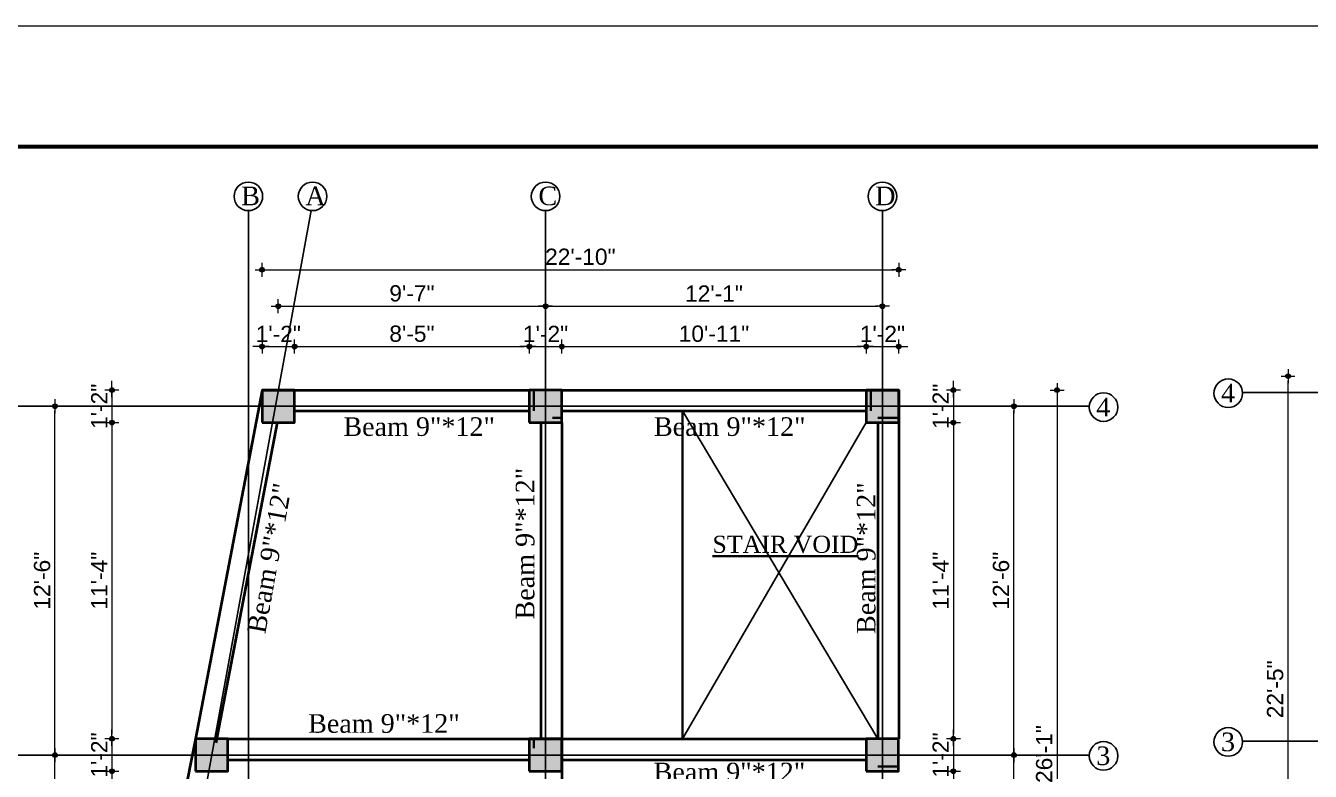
# Model space of a CAD drawing. Header units: inches. Extents: x -12073856 to 12321241, y -1226296 to 1319224.
# Drawn here: x 122083 to 122635, y 46173 to 46494 of the extents above; entities that cross this region are included whole.
import ezdxf
from ezdxf.enums import TextEntityAlignment as Align

# ---------------------------------------------------------------- set-up
doc = ezdxf.new("R2010")
doc.units = ezdxf.units.IN
doc.header["$MEASUREMENT"] = 0
doc.header["$PDMODE"] = 35
doc.linetypes.add('CONTINU', pattern=[0])
for name, color, linetype, lineweight in [('1', 7, 'Continuous', 13), ('BORDER', 7, 'Continuous', 60), ('Break Line', 125, 'CONTINU', 15), ('Column', 181, 'Continuous', 40), ('Hatch', 9, 'Continuous', 9), ('Toilet', 7, 'Continuous', 25), ('WALL SEC', 2, 'Continuous', 35), ('Walls', 11, 'Continuous', 35), ('Window', 3, 'Continuous', 0)]:
    doc.layers.add(name, color=color, linetype=linetype, lineweight=lineweight)
doc.styles.add('ordinary', font='times.ttf')
doc.styles.add('ramon', font='arial.ttf')
doc.dimstyles.new('S8', dxfattribs={"dimtxt": 7, "dimasz": 2, "dimexe": 6, "dimexo": 18, "dimgap": 1.9375, "dimtad": 1, "dimdec": 1, "dimzin": 3, "dimdsep": 46, "dimlunit": 4, "dimtxsty": 'ramon', "dimblk": 'dot 2', "dimcen": 0.09375, "dimse1": 1, "dimse2": 1, "dimclrd": 1, "dimclre": 1, "dimclrt": 256, "dimadec": 0, "dimazin": 0, "dimtfac": 0.75, "dimtdec": 1, "dimtix": 1, "dimtmove": 1, "dimatfit": 3, "dimldrblk": 'DOT', "dimfxl": 1, "dimtolj": 1, "dimtzin": 0, "dimlwd": 9, "dimlwe": 9, "dimarcsym": 0})

# ---------------------------------------------------------------- blocks, each defined once
blk = doc.blocks.new('colm')
at = {"layer": 'Hatch'}
h = blk.add_hatch(color=256, dxfattribs=at)
h.dxf.hatch_style = 1
h.paths.add_polyline_path([(66705.71, 8319.73), (66705.71, 8307.73), (66717.71, 8307.73), (66717.71, 8319.73)])
at = {"layer": 'Column'}
blk.add_lwpolyline([(66705.71, 8307.73), (66717.71, 8307.73), (66717.71, 8319.73), (66705.71, 8319.73)], close=True, dxfattribs=at)
blk = doc.blocks.new('dot1')
at = {"layer": 'Hatch'}
h = blk.add_hatch(color=256, dxfattribs=at)
edge = h.paths.add_edge_path()
edge.add_arc((0, 0), 1, 0, 360)
for p, q in [((3, 0), (-3, 0)), ((0, 3), (0, -3))]:
    blk.add_line(p, q, dxfattribs=at)
blk.add_circle((0, 0), 1, dxfattribs=at)
blk = doc.blocks.new('dot 2')
at = {"layer": 'Hatch', "xscale": 0.5, "yscale": 0.5, "zscale": 0.5}
blk.add_blockref('dot1', (0, 0), dxfattribs=at)
blk = doc.blocks.new('*D1075')
at = {"layer": 'Defpoints', "color": 0, "transparency": 16777216}
for p in [(122198.3, 46355.71), (122184.3, 46337.03), (122198.3, 46337.03)]:
    blk.add_point(p, dxfattribs=at)
at = {"layer": 'Toilet', "color": 1, "lineweight": 9, "transparency": 16777216}
for p, q in [((122182.3, 46355.71), (122180.3, 46355.71)), ((122184.3, 46355.71), (122198.3, 46355.71)), ((122200.3, 46355.71), (122202.3, 46355.71))]:
    blk.add_line(p, q, dxfattribs=at)
at = {"layer": 'Toilet', "color": 1, "lineweight": 9, "transparency": 16777216, "xscale": 2, "yscale": 2, "zscale": 2}
blk.add_blockref('dot 2', (122184.3, 46355.71), dxfattribs=at)
at = {"layer": 'Toilet', "color": 1, "lineweight": 9, "transparency": 16777216, "xscale": 2, "yscale": 2, "zscale": 2, "rotation": 180}
blk.add_blockref('dot 2', (122198.3, 46355.71), dxfattribs=at)
at = {"layer": 'Toilet', "transparency": 16777216, "insert": (122191.3, 46361.16), "char_height": 7, "attachment_point": 5, "style": 'ramon'}
blk.add_mtext('\\A1;1\'-2"', dxfattribs=at)
blk = doc.blocks.new('_Dot')
at = {"color": 0, "lineweight": -2}
blk.add_line((-0.5, 0), (-1, 0), dxfattribs=at)
at = {"color": 0, "const_width": 0.5}
blk.add_lwpolyline([(-0.25, 0, 1), (0.25, 0, 1)], format="xyb", close=True, dxfattribs=at)
blk = doc.blocks.new('*D1076')
at = {"layer": 'Defpoints', "color": 0, "transparency": 16777216}
for p in [(122299.3, 46355.71), (122198.3, 46337.03), (122299.3, 46337.03)]:
    blk.add_point(p, dxfattribs=at)
at = {"layer": 'Toilet', "color": 1, "lineweight": 9, "transparency": 16777216}
blk.add_line((122200.3, 46355.71), (122297.3, 46355.71), dxfattribs=at)
at = {"layer": 'Toilet', "color": 1, "lineweight": 9, "transparency": 16777216, "xscale": 2, "yscale": 2, "zscale": 2, "rotation": 180}
blk.add_blockref('dot 2', (122198.3, 46355.71), dxfattribs=at)
at = {"layer": 'Toilet', "color": 1, "lineweight": 9, "transparency": 16777216, "xscale": 2, "yscale": 2, "zscale": 2}
blk.add_blockref('dot 2', (122299.3, 46355.71), dxfattribs=at)
at = {"layer": 'Toilet', "transparency": 16777216, "insert": (122248.8, 46361.22), "char_height": 7, "attachment_point": 5, "style": 'ramon'}
blk.add_mtext('\\A1;8\'-5"', dxfattribs=at)
blk = doc.blocks.new('*D1077')
at = {"layer": 'Defpoints', "color": 0, "transparency": 16777216}
for p in [(122313.3, 46355.71), (122299.3, 46337.03), (122313.3, 46337.03)]:
    blk.add_point(p, dxfattribs=at)
at = {"layer": 'Toilet', "color": 1, "lineweight": 9, "transparency": 16777216}
for p, q in [((122297.3, 46355.71), (122295.3, 46355.71)), ((122299.3, 46355.71), (122313.3, 46355.71)), ((122315.3, 46355.71), (122317.3, 46355.71))]:
    blk.add_line(p, q, dxfattribs=at)
at = {"layer": 'Toilet', "color": 1, "lineweight": 9, "transparency": 16777216, "xscale": 2, "yscale": 2, "zscale": 2}
blk.add_blockref('dot 2', (122299.3, 46355.71), dxfattribs=at)
at = {"layer": 'Toilet', "color": 1, "lineweight": 9, "transparency": 16777216, "xscale": 2, "yscale": 2, "zscale": 2, "rotation": 180}
blk.add_blockref('dot 2', (122313.3, 46355.71), dxfattribs=at)
at = {"layer": 'Toilet', "transparency": 16777216, "insert": (122306.3, 46361.16), "char_height": 7, "attachment_point": 5, "style": 'ramon'}
blk.add_mtext('\\A1;1\'-2"', dxfattribs=at)
blk = doc.blocks.new('*D1078')
at = {"layer": 'Defpoints', "color": 0, "transparency": 16777216}
for p in [(122444.25, 46355.71), (122313.3, 46337.03), (122444.25, 46337.03)]:
    blk.add_point(p, dxfattribs=at)
at = {"layer": 'Toilet', "color": 1, "lineweight": 9, "transparency": 16777216}
blk.add_line((122315.3, 46355.71), (122442.25, 46355.71), dxfattribs=at)
at = {"layer": 'Toilet', "color": 1, "lineweight": 9, "transparency": 16777216, "xscale": 2, "yscale": 2, "zscale": 2, "rotation": 180}
blk.add_blockref('dot 2', (122313.3, 46355.71), dxfattribs=at)
at = {"layer": 'Toilet', "color": 1, "lineweight": 9, "transparency": 16777216, "xscale": 2, "yscale": 2, "zscale": 2}
blk.add_blockref('dot 2', (122444.25, 46355.71), dxfattribs=at)
at = {"layer": 'Toilet', "transparency": 16777216, "insert": (122378.77, 46361.22), "char_height": 7, "attachment_point": 5, "style": 'ramon'}
blk.add_mtext('\\A1;10\'-11"', dxfattribs=at)
blk = doc.blocks.new('*D1079')
at = {"layer": 'Defpoints', "color": 0, "transparency": 16777216}
for p in [(122458.25, 46355.71), (122444.25, 46337.03), (122458.25, 46337.03)]:
    blk.add_point(p, dxfattribs=at)
at = {"layer": 'Toilet', "color": 1, "lineweight": 9, "transparency": 16777216}
for p, q in [((122442.25, 46355.71), (122440.25, 46355.71)), ((122444.25, 46355.71), (122458.25, 46355.71)), ((122460.25, 46355.71), (122462.25, 46355.71))]:
    blk.add_line(p, q, dxfattribs=at)
at = {"layer": 'Toilet', "color": 1, "lineweight": 9, "transparency": 16777216, "xscale": 2, "yscale": 2, "zscale": 2}
blk.add_blockref('dot 2', (122444.25, 46355.71), dxfattribs=at)
at = {"layer": 'Toilet', "color": 1, "lineweight": 9, "transparency": 16777216, "xscale": 2, "yscale": 2, "zscale": 2, "rotation": 180}
blk.add_blockref('dot 2', (122458.25, 46355.71), dxfattribs=at)
at = {"layer": 'Toilet', "transparency": 16777216, "insert": (122451.25, 46361.16), "char_height": 7, "attachment_point": 5, "style": 'ramon'}
blk.add_mtext('\\A1;1\'-2"', dxfattribs=at)
blk = doc.blocks.new('*D1080')
at = {"layer": 'Defpoints', "color": 0, "transparency": 16777216}
for p in [(122306.3, 46373.07), (122191.3, 46337.03), (122306.3, 46337.03)]:
    blk.add_point(p, dxfattribs=at)
at = {"layer": 'Toilet', "color": 1, "lineweight": 9, "transparency": 16777216}
blk.add_line((122193.3, 46373.07), (122304.3, 46373.07), dxfattribs=at)
at = {"layer": 'Toilet', "color": 1, "lineweight": 9, "transparency": 16777216, "xscale": 2, "yscale": 2, "zscale": 2, "rotation": 180}
blk.add_blockref('dot 2', (122191.3, 46373.07), dxfattribs=at)
at = {"layer": 'Toilet', "color": 1, "lineweight": 9, "transparency": 16777216, "xscale": 2, "yscale": 2, "zscale": 2}
blk.add_blockref('dot 2', (122306.3, 46373.07), dxfattribs=at)
at = {"layer": 'Toilet', "transparency": 16777216, "insert": (122248.8, 46378.58), "char_height": 7, "attachment_point": 5, "style": 'ramon'}
blk.add_mtext('\\A1;9\'-7"', dxfattribs=at)
blk = doc.blocks.new('*D1081')
at = {"layer": 'Defpoints', "color": 0, "transparency": 16777216}
for p in [(122451.25, 46373.07), (122306.3, 46337.03), (122451.25, 46337.03)]:
    blk.add_point(p, dxfattribs=at)
at = {"layer": 'Toilet', "color": 1, "lineweight": 9, "transparency": 16777216}
blk.add_line((122308.3, 46373.07), (122449.25, 46373.07), dxfattribs=at)
at = {"layer": 'Toilet', "color": 1, "lineweight": 9, "transparency": 16777216, "xscale": 2, "yscale": 2, "zscale": 2, "rotation": 180}
blk.add_blockref('dot 2', (122306.3, 46373.07), dxfattribs=at)
at = {"layer": 'Toilet', "color": 1, "lineweight": 9, "transparency": 16777216, "xscale": 2, "yscale": 2, "zscale": 2}
blk.add_blockref('dot 2', (122451.25, 46373.07), dxfattribs=at)
at = {"layer": 'Toilet', "transparency": 16777216, "insert": (122378.77, 46378.53), "char_height": 7, "attachment_point": 5, "style": 'ramon'}
blk.add_mtext('\\A1;12\'-1"', dxfattribs=at)
blk = doc.blocks.new('*D1082')
at = {"layer": 'Defpoints', "color": 0, "transparency": 16777216}
for p in [(122458.25, 46388.79), (122184.3, 46337.03), (122458.25, 46337.03)]:
    blk.add_point(p, dxfattribs=at)
at = {"layer": 'Toilet', "color": 1, "lineweight": 9, "transparency": 16777216}
blk.add_line((122186.3, 46388.79), (122456.25, 46388.79), dxfattribs=at)
at = {"layer": 'Toilet', "color": 1, "lineweight": 9, "transparency": 16777216, "xscale": 2, "yscale": 2, "zscale": 2, "rotation": 180}
blk.add_blockref('dot 2', (122184.3, 46388.79), dxfattribs=at)
at = {"layer": 'Toilet', "color": 1, "lineweight": 9, "transparency": 16777216, "xscale": 2, "yscale": 2, "zscale": 2}
blk.add_blockref('dot 2', (122458.25, 46388.79), dxfattribs=at)
at = {"layer": 'Toilet', "transparency": 16777216, "insert": (122321.27, 46394.31), "char_height": 7, "attachment_point": 5, "style": 'ramon'}
blk.add_mtext('\\A1;22\'-10"', dxfattribs=at)
blk = doc.blocks.new('*D1083')
at = {"layer": 'Defpoints', "color": 0, "transparency": 16777216}
for p in [(122458.25, 46337.03), (122458.25, 46323.03), (122481.77, 46323.03)]:
    blk.add_point(p, dxfattribs=at)
at = {"layer": 'Toilet', "color": 1, "lineweight": 9, "transparency": 16777216}
for p, q in [((122481.77, 46339.03), (122481.77, 46341.03)), ((122481.77, 46337.03), (122481.77, 46323.03)), ((122481.77, 46321.03), (122481.77, 46319.03))]:
    blk.add_line(p, q, dxfattribs=at)
at = {"layer": 'Toilet', "color": 1, "lineweight": 9, "transparency": 16777216, "xscale": 2, "yscale": 2, "zscale": 2}
for p, rotation in [((122481.77, 46337.03), 270), ((122481.77, 46323.03), 90)]:
    blk.add_blockref('dot 2', p, dxfattribs=dict(at, rotation=rotation))
at = {"layer": 'Toilet', "transparency": 16777216, "insert": (122476.32, 46330.03), "char_height": 7, "attachment_point": 5, "rotation": 90, "style": 'ramon'}
blk.add_mtext('\\A1;1\'-2"', dxfattribs=at)
blk = doc.blocks.new('*D1462')
at = {"layer": 'Defpoints', "color": 0, "transparency": 16777216}
for p in [(122458.25, 46323.03), (122458.25, 46187.03), (122481.77, 46187.03)]:
    blk.add_point(p, dxfattribs=at)
at = {"layer": 'Toilet', "color": 1, "lineweight": 9, "transparency": 16777216}
blk.add_line((122481.77, 46321.03), (122481.77, 46189.03), dxfattribs=at)
at = {"layer": 'Toilet', "color": 1, "lineweight": 9, "transparency": 16777216, "xscale": 2, "yscale": 2, "zscale": 2}
for p, rotation in [((122481.77, 46323.03), 90), ((122481.77, 46187.03), 270)]:
    blk.add_blockref('dot 2', p, dxfattribs=dict(at, rotation=rotation))
at = {"layer": 'Toilet', "transparency": 16777216, "insert": (122476.32, 46255.03), "char_height": 7, "attachment_point": 5, "rotation": 90, "style": 'ramon'}
blk.add_mtext('\\A1;11\'-4"', dxfattribs=at)
blk = doc.blocks.new('*D1463')
at = {"layer": 'Defpoints', "color": 0, "transparency": 16777216}
for p in [(122458.25, 46187.03), (122458.19, 46173.03), (122481.77, 46173.03)]:
    blk.add_point(p, dxfattribs=at)
at = {"layer": 'Toilet', "color": 1, "lineweight": 9, "transparency": 16777216}
for p, q in [((122481.77, 46189.03), (122481.77, 46191.03)), ((122481.77, 46187.03), (122481.77, 46173.03)), ((122481.77, 46171.03), (122481.77, 46169.03))]:
    blk.add_line(p, q, dxfattribs=at)
at = {"layer": 'Toilet', "color": 1, "lineweight": 9, "transparency": 16777216, "xscale": 2, "yscale": 2, "zscale": 2}
for p, rotation in [((122481.77, 46187.03), 270), ((122481.77, 46173.03), 90)]:
    blk.add_blockref('dot 2', p, dxfattribs=dict(at, rotation=rotation))
at = {"layer": 'Toilet', "transparency": 16777216, "insert": (122476.32, 46180.03), "char_height": 7, "attachment_point": 5, "rotation": 90, "style": 'ramon'}
blk.add_mtext('\\A1;1\'-2"', dxfattribs=at)
blk = doc.blocks.new('*D1084')
at = {"layer": 'Defpoints', "color": 0, "transparency": 16777216}
for p in [(122458.19, 46173.03), (122458.19, 46037.9), (122481.77, 46037.9)]:
    blk.add_point(p, dxfattribs=at)
at = {"layer": 'Toilet', "color": 1, "lineweight": 9, "transparency": 16777216}
blk.add_line((122481.77, 46171.03), (122481.77, 46039.9), dxfattribs=at)
at = {"layer": 'Toilet', "color": 1, "lineweight": 9, "transparency": 16777216, "xscale": 2, "yscale": 2, "zscale": 2}
for p, rotation in [((122481.77, 46173.03), 90), ((122481.77, 46037.9), 270)]:
    blk.add_blockref('dot 2', p, dxfattribs=dict(at, rotation=rotation))
at = {"layer": 'Toilet', "transparency": 16777216, "insert": (122476.26, 46105.46), "char_height": 7, "attachment_point": 5, "rotation": 90, "style": 'ramon'}
blk.add_mtext('\\A1;11\'-3"', dxfattribs=at)
blk = doc.blocks.new('*D1086')
at = {"layer": 'Defpoints', "color": 0, "transparency": 16777216}
for p in [(122458.19, 46180.03), (122507.82, 46180.03), (122458.19, 46030.9)]:
    blk.add_point(p, dxfattribs=at)
at = {"layer": 'Toilet', "color": 1, "lineweight": 9, "transparency": 16777216}
blk.add_line((122507.82, 46032.9), (122507.82, 46178.03), dxfattribs=at)
at = {"layer": 'Toilet', "color": 1, "lineweight": 9, "transparency": 16777216, "xscale": 2, "yscale": 2, "zscale": 2}
for p, rotation in [((122507.82, 46180.03), 90), ((122507.82, 46030.9), 270)]:
    blk.add_blockref('dot 2', p, dxfattribs=dict(at, rotation=rotation))
at = {"layer": 'Toilet', "transparency": 16777216, "insert": (122502.3, 46105.46), "char_height": 7, "attachment_point": 5, "rotation": 90, "style": 'ramon'}
blk.add_mtext('\\A1;12\'-5"', dxfattribs=at)
blk = doc.blocks.new('*D1087')
at = {"layer": 'Defpoints', "color": 0, "transparency": 16777216}
for p in [(122458.25, 46330.03), (122507.82, 46330.03), (122458.19, 46180.03)]:
    blk.add_point(p, dxfattribs=at)
at = {"layer": 'Toilet', "color": 1, "lineweight": 9, "transparency": 16777216}
blk.add_line((122507.82, 46182.03), (122507.82, 46328.03), dxfattribs=at)
at = {"layer": 'Toilet', "color": 1, "lineweight": 9, "transparency": 16777216, "xscale": 2, "yscale": 2, "zscale": 2}
for p, rotation in [((122507.82, 46330.03), 90), ((122507.82, 46180.03), 270)]:
    blk.add_blockref('dot 2', p, dxfattribs=dict(at, rotation=rotation))
at = {"layer": 'Toilet', "transparency": 16777216, "insert": (122502.3, 46255.03), "char_height": 7, "attachment_point": 5, "rotation": 90, "style": 'ramon'}
blk.add_mtext('\\A1;12\'-6"', dxfattribs=at)
blk = doc.blocks.new('*D1088')
at = {"layer": 'Defpoints', "color": 0, "transparency": 16777216}
for p in [(122458.25, 46337.03), (122458.25, 46023.9), (122526.38, 46023.9)]:
    blk.add_point(p, dxfattribs=at)
at = {"layer": 'Toilet', "color": 1, "lineweight": 9, "transparency": 16777216}
blk.add_line((122526.38, 46335.03), (122526.38, 46025.9), dxfattribs=at)
at = {"layer": 'Toilet', "color": 1, "lineweight": 9, "transparency": 16777216, "xscale": 2, "yscale": 2, "zscale": 2}
for p, rotation in [((122526.38, 46337.03), 90), ((122526.38, 46023.9), 270)]:
    blk.add_blockref('dot 2', p, dxfattribs=dict(at, rotation=rotation))
at = {"layer": 'Toilet', "transparency": 16777216, "insert": (122520.87, 46180.46), "char_height": 7, "attachment_point": 5, "rotation": 90, "style": 'ramon'}
blk.add_mtext('\\A1;26\'-1"', dxfattribs=at)
blk = doc.blocks.new('*D1097')
at = {"layer": 'Defpoints', "color": 0, "transparency": 16777216}
for p in [(122184.3, 46337.03), (122119.71, 46323.03), (122184.3, 46323.03)]:
    blk.add_point(p, dxfattribs=at)
at = {"layer": 'Toilet', "color": 1, "lineweight": 9, "transparency": 16777216}
for p, q in [((122119.71, 46339.03), (122119.71, 46341.03)), ((122119.71, 46337.03), (122119.71, 46323.03)), ((122119.71, 46321.03), (122119.71, 46319.03))]:
    blk.add_line(p, q, dxfattribs=at)
at = {"layer": 'Toilet', "color": 1, "lineweight": 9, "transparency": 16777216, "xscale": 2, "yscale": 2, "zscale": 2}
for p, rotation in [((122119.71, 46337.03), 270), ((122119.71, 46323.03), 90)]:
    blk.add_blockref('dot 2', p, dxfattribs=dict(at, rotation=rotation))
at = {"layer": 'Toilet', "transparency": 16777216, "insert": (122114.26, 46330.03), "char_height": 7, "attachment_point": 5, "rotation": 90, "style": 'ramon'}
blk.add_mtext('\\A1;1\'-2"', dxfattribs=at)
blk = doc.blocks.new('*D1098')
at = {"layer": 'Defpoints', "color": 0, "transparency": 16777216}
for p in [(122184.3, 46323.03), (122119.71, 46187.03), (122155.61, 46187.03)]:
    blk.add_point(p, dxfattribs=at)
at = {"layer": 'Toilet', "color": 1, "lineweight": 9, "transparency": 16777216}
blk.add_line((122119.71, 46321.03), (122119.71, 46189.03), dxfattribs=at)
at = {"layer": 'Toilet', "color": 1, "lineweight": 9, "transparency": 16777216, "xscale": 2, "yscale": 2, "zscale": 2}
for p, rotation in [((122119.71, 46323.03), 90), ((122119.71, 46187.03), 270)]:
    blk.add_blockref('dot 2', p, dxfattribs=dict(at, rotation=rotation))
at = {"layer": 'Toilet', "transparency": 16777216, "insert": (122114.26, 46255.03), "char_height": 7, "attachment_point": 5, "rotation": 90, "style": 'ramon'}
blk.add_mtext('\\A1;11\'-4"', dxfattribs=at)
blk = doc.blocks.new('*D1099')
at = {"layer": 'Defpoints', "color": 0, "transparency": 16777216}
for p in [(122155.61, 46187.03), (122119.71, 46173.03), (122155.61, 46173.03)]:
    blk.add_point(p, dxfattribs=at)
at = {"layer": 'Toilet', "color": 1, "lineweight": 9, "transparency": 16777216}
for p, q in [((122119.71, 46189.03), (122119.71, 46191.03)), ((122119.71, 46187.03), (122119.71, 46173.03)), ((122119.71, 46171.03), (122119.71, 46169.03))]:
    blk.add_line(p, q, dxfattribs=at)
at = {"layer": 'Toilet', "color": 1, "lineweight": 9, "transparency": 16777216, "xscale": 2, "yscale": 2, "zscale": 2}
for p, rotation in [((122119.71, 46187.03), 270), ((122119.71, 46173.03), 90)]:
    blk.add_blockref('dot 2', p, dxfattribs=dict(at, rotation=rotation))
at = {"layer": 'Toilet', "transparency": 16777216, "insert": (122114.26, 46180.03), "char_height": 7, "attachment_point": 5, "rotation": 90, "style": 'ramon'}
blk.add_mtext('\\A1;1\'-2"', dxfattribs=at)
blk = doc.blocks.new('*D1102')
at = {"layer": 'Defpoints', "color": 0, "transparency": 16777216}
for p in [(122095.2, 46330.03), (122184.3, 46330.03), (122155.61, 46180.03)]:
    blk.add_point(p, dxfattribs=at)
at = {"layer": 'Toilet', "color": 1, "lineweight": 9, "transparency": 16777216}
blk.add_line((122095.2, 46182.03), (122095.2, 46328.03), dxfattribs=at)
at = {"layer": 'Toilet', "color": 1, "lineweight": 9, "transparency": 16777216, "xscale": 2, "yscale": 2, "zscale": 2}
for p, rotation in [((122095.2, 46330.03), 90), ((122095.2, 46180.03), 270)]:
    blk.add_blockref('dot 2', p, dxfattribs=dict(at, rotation=rotation))
at = {"layer": 'Toilet', "transparency": 16777216, "insert": (122089.69, 46255.03), "char_height": 7, "attachment_point": 5, "rotation": 90, "style": 'ramon'}
blk.add_mtext('\\A1;12\'-6"', dxfattribs=at)
blk = doc.blocks.new('*D1135')
at = {"layer": 'Defpoints', "color": 0, "transparency": 16777216}
for p in [(122625.77, 46343), (122734.94, 46343), (122685.72, 46073.59)]:
    blk.add_point(p, dxfattribs=at)
at = {"layer": 'Toilet', "color": 1, "lineweight": 9, "transparency": 16777216}
blk.add_line((122625.77, 46075.59), (122625.77, 46341), dxfattribs=at)
at = {"layer": 'Toilet', "color": 1, "lineweight": 9, "transparency": 16777216, "xscale": 2, "yscale": 2, "zscale": 2}
for p, rotation in [((122625.77, 46343), 90), ((122625.77, 46073.59), 270)]:
    blk.add_blockref('dot 2', p, dxfattribs=dict(at, rotation=rotation))
at = {"layer": 'Toilet', "transparency": 16777216, "insert": (122620.25, 46208.3), "char_height": 7, "attachment_point": 5, "rotation": 90, "style": 'ramon'}
blk.add_mtext('\\A1;22\'-5"', dxfattribs=at)
blk = doc.blocks.new('*D1137')
at = {"layer": 'Defpoints', "color": 0, "transparency": 16777216}
for p in [(122155.61, 46173.03), (122119.71, 46081.62), (122135.07, 46081.62)]:
    blk.add_point(p, dxfattribs=at)
at = {"layer": 'Toilet', "color": 1, "lineweight": 9, "transparency": 16777216}
blk.add_line((122119.71, 46171.03), (122119.71, 46083.62), dxfattribs=at)
at = {"layer": 'Toilet', "color": 1, "lineweight": 9, "transparency": 16777216, "xscale": 2, "yscale": 2, "zscale": 2}
for p, rotation in [((122119.71, 46173.03), 90), ((122119.71, 46081.62), 270)]:
    blk.add_blockref('dot 2', p, dxfattribs=dict(at, rotation=rotation))
at = {"layer": 'Toilet', "transparency": 16777216, "insert": (122114.27, 46127.33), "char_height": 7, "attachment_point": 5, "rotation": 90, "style": 'ramon'}
blk.add_mtext('\\A1;7\'-7"', dxfattribs=at)
blk = doc.blocks.new('*D1138')
at = {"layer": 'Defpoints', "color": 0, "transparency": 16777216}
for p in [(122095.2, 46180.03), (122155.61, 46180.03), (122135.07, 46074.62)]:
    blk.add_point(p, dxfattribs=at)
at = {"layer": 'Toilet', "color": 1, "lineweight": 9, "transparency": 16777216}
blk.add_line((122095.2, 46076.62), (122095.2, 46178.03), dxfattribs=at)
at = {"layer": 'Toilet', "color": 1, "lineweight": 9, "transparency": 16777216, "xscale": 2, "yscale": 2, "zscale": 2}
for p, rotation in [((122095.2, 46180.03), 90), ((122095.2, 46074.62), 270)]:
    blk.add_blockref('dot 2', p, dxfattribs=dict(at, rotation=rotation))
at = {"layer": 'Toilet', "transparency": 16777216, "insert": (122089.69, 46127.33), "char_height": 7, "attachment_point": 5, "rotation": 90, "style": 'ramon'}
blk.add_mtext('\\A1;8\'-9"', dxfattribs=at)
blk = doc.blocks.new('*D1141')
at = {"layer": 'Defpoints', "color": 0, "transparency": 16777216}
for p in [(122075.12, 46337.03), (122184.3, 46337.03), (122135.07, 46067.62)]:
    blk.add_point(p, dxfattribs=at)
at = {"layer": 'Toilet', "color": 1, "lineweight": 9, "transparency": 16777216}
blk.add_line((122075.12, 46069.62), (122075.12, 46335.03), dxfattribs=at)
at = {"layer": 'Toilet', "color": 1, "lineweight": 9, "transparency": 16777216, "xscale": 2, "yscale": 2, "zscale": 2}
for p, rotation in [((122075.12, 46337.03), 90), ((122075.12, 46067.62), 270)]:
    blk.add_blockref('dot 2', p, dxfattribs=dict(at, rotation=rotation))
at = {"layer": 'Toilet', "transparency": 16777216, "insert": (122069.61, 46202.33), "char_height": 7, "attachment_point": 5, "rotation": 90, "style": 'ramon'}
blk.add_mtext('\\A1;22\'-5"', dxfattribs=at)

msp = doc.modelspace()

# ---------------------------------------------------------------- linework, layer by layer
for p, q in [((122205.4, 46414.22), (122118.96, 45941.12)), ((122178.42, 46413.84), (122178.42, 45942.67)), ((122306.3, 46413.84), (122306.3, 45942.67)), ((122451.25, 46413.84), (122451.25, 45942.14)), ((122365.25, 46328.03), (122449.25, 46187.03)), ((122365.25, 46187.03), (122444.25, 46323.03))]:
    msp.add_line(p, q)
at = {"layer": 'BORDER'}
msp.add_lwpolyline([(123444.42, 46441.74), (123444.42, 44350.89), (120381.59, 44350.89), (120381.59, 46441.74)], close=True, dxfattribs=at)
at = {"layer": 'Break Line'}
msp.add_line((122309.3, 46187.03), (122313.3, 46187.03), dxfattribs=at)
at = {"layer": 'Column', "color": 1}
for p, q in [((122184.3, 46337.03), (122155.61, 46187.03)), ((122184.3, 46337.03), (122299.3, 46337.03)), ((122313.3, 46337.03), (122458.25, 46337.03)), ((122458.25, 46337.03), (122458.25, 46187.03)), ((122198.3, 46328.03), (122299.3, 46328.03)), ((122313.3, 46328.03), (122444.25, 46328.03)), ((122190.79, 46323.03), (122164.45, 46185.34)), ((122304.3, 46323.03), (122304.27, 46187.03)), ((122313.3, 46323.03), (122313.25, 46037.9)), ((122449.25, 46323.03), (122449.25, 46187.03)), ((122155.61, 46187.03), (122135.07, 46081.62)), ((122169.61, 46187.03), (122444.19, 46187.03)), ((122169.61, 46178.03), (122299.25, 46178.03)), ((122313.25, 46178.03), (122444.19, 46178.03))]:
    msp.add_line(p, q, dxfattribs=at)
at = {"layer": 'Toilet'}
for p, q in [((122606.19, 46336), (123090.88, 46336)), ((122055.54, 46330.03), (122540.24, 46330.03)), ((122606.19, 46186), (123090.88, 46186)), ((122055.54, 46180.03), (122540.24, 46180.03))]:
    msp.add_line(p, q, dxfattribs=at)
for centre in [(122178.42, 46420.34), (122206.04, 46420.34), (122306.3, 46420.34), (122451.25, 46420.34), (122600.04, 46335.66), (122546.38, 46329.68), (122600.04, 46185.66), (122546.38, 46179.68)]:
    msp.add_circle(centre, 6.15, dxfattribs=at)
at = {"layer": 'Walls'}
for p, q in [((122301.3, 46328.03), (122301.3, 46337.03)), ((122313.3, 46328.03), (122313.3, 46337.03)), ((122446.25, 46328.03), (122446.25, 46337.03)), ((122365.25, 46328.03), (122365.25, 46226.03)), ((122365.25, 46328.03), (122365.25, 46187.03)), ((122309.3, 46325.03), (122313.3, 46325.03)), ((122449.25, 46325.03), (122458.25, 46325.03)), ((122301.3, 46183.03), (122301.3, 46187.03)), ((122313.3, 46183.03), (122313.3, 46187.03)), ((122449.25, 46187.03), (122458.25, 46187.03)), ((122449.25, 46175.03), (122458.25, 46175.03))]:
    msp.add_line(p, q, dxfattribs=at)
at = {"layer": 'Window'}
msp.add_lwpolyline([(123496.42, 46493.74), (123496.42, 44298.89), (120329.59, 44298.89), (120329.59, 46493.74)], close=True, dxfattribs=at)

# ---------------------------------------------------------------- block references
at = {"layer": 'Column', "xscale": 1.166666666671517, "yscale": 1.166666666671517, "zscale": 1.166666666668081}
for p in [(44360.98, 36630.69), (44620.92, 36630.69), (44332.29, 36480.69), (44475.92, 36480.69), (44620.87, 36480.69)]:
    msp.add_blockref('colm', p, dxfattribs=at)
at = {"layer": 'Toilet', "xscale": 1.166666666671517, "yscale": 1.166666666671517, "zscale": 1.166666666668081}
msp.add_blockref('colm', (44475.98, 36630.69), dxfattribs=at)

# ---------------------------------------------------------------- texts
at = {"layer": '1', "char_height": 8, "width": 20.1234, "attachment_point": 1, "style": 'ordinary'}
for s, insert in [('B', (122175.33, 46424.54)), ('A', (122202.95, 46424.54)), ('C', (122303.21, 46424.54)), ('D', (122448.16, 46424.54)), ('4', (122596.93, 46339.69)), ('4', (122543.26, 46333.72)), ('3', (122596.93, 46189.69)), ('3', (122543.26, 46183.72))]:
    msp.add_mtext(s, dxfattribs=dict(at, insert=insert))
at = {"layer": '1', "char_height": 8, "attachment_point": 9, "style": 'ordinary'}
for insert in [(122284.54, 46317.18), (122418.17, 46317.18), (122269.38, 46189.48), (122418.05, 46168.6)]:
    msp.add_mtext('Beam 9"*12"', dxfattribs=dict(at, insert=insert))
for insert, rotation in [((122301.59, 46303.58), 90), ((122197.25, 46296.11), 79.8897), ((122448.36, 46297.33), 90)]:
    msp.add_mtext('Beam 9"*12"', dxfattribs=dict(at, insert=insert, rotation=rotation))
at = {"layer": 'WALL SEC', "color": 0, "style": 'ordinary'}
msp.add_text('%%USTAIR VOID', height=7.3728, dxfattribs=at).set_placement((122409.49, 46270.68), align=Align.MIDDLE_CENTER)

# ---------------------------------------------------------------- dimensions: what is measured, and where the dimension line sits
at = {"layer": 'Toilet'}
for base, p1, p2, picture, middle in [((122458.2465, 46388.7945), (122184.2994, 46337.033), (122458.2465, 46337.033), '*D1082', (122321.2729, 46394.306)), ((122306.3, 46373.07), (122191.3, 46337.03), (122306.3, 46337.03), '*D1080', (122248.8, 46378.58)), ((122451.2465, 46373.0734), (122306.2994, 46337.033), (122451.2465, 46337.033), '*D1081', (122378.7729, 46378.5252)), ((122198.3, 46355.71), (122184.3, 46337.03), (122198.3, 46337.03), '*D1075', (122191.3, 46361.16)), ((122299.3, 46355.71), (122198.3, 46337.03), (122299.3, 46337.03), '*D1076', (122248.8, 46361.22)), ((122313.3, 46355.71), (122299.3, 46337.03), (122313.3, 46337.03), '*D1077', (122306.3, 46361.16)), ((122444.2465, 46355.7092), (122313.2994, 46337.033), (122444.2465, 46337.033), '*D1078', (122378.7729, 46361.2207)), ((122458.25, 46355.71), (122444.25, 46337.03), (122458.25, 46337.03), '*D1079', (122451.25, 46361.16))]:
    dim = msp.add_linear_dim(base=base, p1=p1, p2=p2, dimstyle='S8', override={"dimfxl": 2, "dimfxlon": 1, "dimarcsym": 1}, dxfattribs=at)
    dim.commit()
    dim.dimension.update_dxf_attribs({"geometry": picture, "text_midpoint": middle})
for base, p1, p2, text, picture, middle in [((122625.77, 46343), (122685.72, 46073.59), (122734.94, 46343), '22\'-5"', '*D1135', (122620.25, 46208.3)), ((122075.12, 46337.03), (122135.07, 46067.62), (122184.3, 46337.03), '22\'-5"', '*D1141', (122069.61, 46202.33)), ((122119.71, 46081.62), (122155.61, 46173.03), (122135.07, 46081.62), '7\'-7"', '*D1137', (122114.27, 46127.33))]:
    dim = msp.add_linear_dim(base=base, p1=p1, p2=p2, angle=90, text=text, dimstyle='S8', override={"dimfxl": 2, "dimfxlon": 1, "dimarcsym": 1}, dxfattribs=at)
    dim.commit()
    dim.dimension.update_dxf_attribs({"geometry": picture, "text_midpoint": middle})
for base, p1, p2, picture, middle in [((122119.71, 46323.03), (122184.3, 46337.03), (122184.3, 46323.03), '*D1097', (122114.26, 46330.03)), ((122481.77, 46323.03), (122458.25, 46337.03), (122458.25, 46323.03), '*D1083', (122476.32, 46330.03)), ((122526.38, 46023.9), (122458.25, 46337.03), (122458.25, 46023.9), '*D1088', (122520.87, 46180.46)), ((122095.2, 46330.03), (122155.61, 46180.03), (122184.3, 46330.03), '*D1102', (122089.69, 46255.03)), ((122507.82, 46330.03), (122458.19, 46180.03), (122458.25, 46330.03), '*D1087', (122502.3, 46255.03)), ((122119.71, 46187.03), (122184.3, 46323.03), (122155.61, 46187.03), '*D1098', (122114.26, 46255.03)), ((122481.77, 46187.03), (122458.25, 46323.03), (122458.25, 46187.03), '*D1462', (122476.32, 46255.03)), ((122119.71, 46173.03), (122155.61, 46187.03), (122155.61, 46173.03), '*D1099', (122114.26, 46180.03)), ((122481.77, 46173.03), (122458.25, 46187.03), (122458.19, 46173.03), '*D1463', (122476.32, 46180.03)), ((122507.82, 46180.03), (122458.19, 46030.9), (122458.19, 46180.03), '*D1086', (122502.3, 46105.46)), ((122481.77, 46037.9), (122458.19, 46173.03), (122458.19, 46037.9), '*D1084', (122476.26, 46105.46))]:
    dim = msp.add_linear_dim(base=base, p1=p1, p2=p2, angle=90, dimstyle='S8', override={"dimfxl": 2, "dimfxlon": 1, "dimarcsym": 1}, dxfattribs=at)
    dim.commit()
    dim.dimension.update_dxf_attribs({"geometry": picture, "text_midpoint": middle})
at = {"layer": 'Toilet', "color": 0}
dim = msp.add_linear_dim(base=(122095.2, 46180.03), p1=(122135.07, 46074.62), p2=(122155.61, 46180.03), angle=90, text='8\'-9"', dimstyle='S8', override={"dimfxl": 2, "dimfxlon": 1, "dimarcsym": 1}, dxfattribs=at)
dim.commit()
dim.dimension.update_dxf_attribs({"geometry": '*D1138', "text_midpoint": (122089.69, 46127.33)})

doc.saveas('drawing.dxf')
